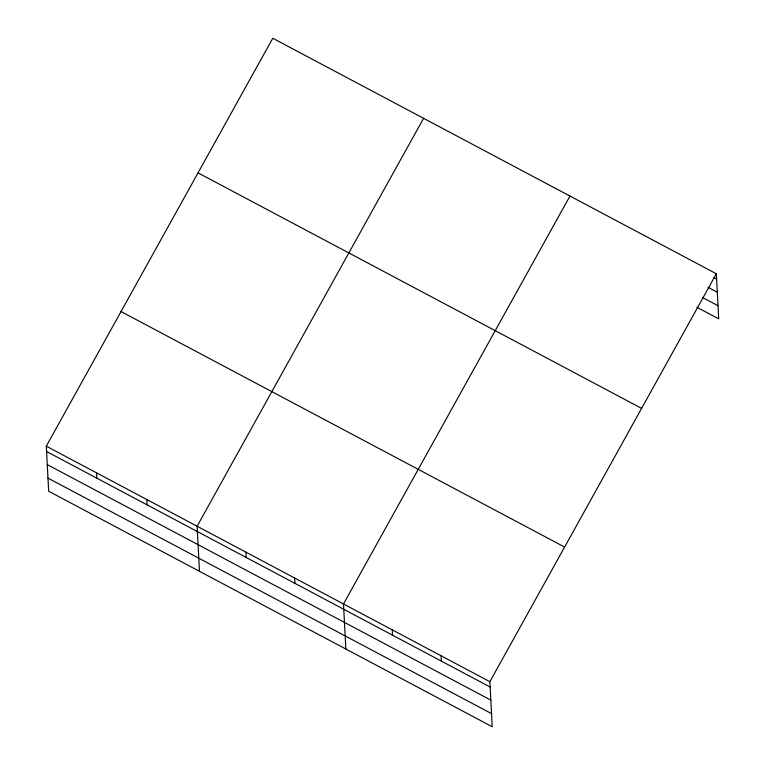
<?xml version="1.0" encoding="UTF-8"?>
<svg xmlns="http://www.w3.org/2000/svg" width="765" height="765" viewBox="0 0 765 765"><rect width="100%" height="100%" fill="white"/><g stroke="black" fill="none" stroke-linecap="round" stroke-linejoin="round"><path stroke-width="1.15" d="M716.336 273.765L489.868 681.682L492.23 726.75L48.664 491.235L46.302 446.167L272.77 38.25L716.336 273.765L718.698 318.833L696.896 307.262M423.58 118.326L197.112 526.244L199.474 571.312M569.963 196.05L343.495 603.968L345.857 649.026M713.506 277.446L716.614 279.101M707.96 287.248L717.302 292.211M702.442 297.451L718.01 305.723M198.03 172.861L641.606 408.386M121.033 311.556L564.608 547.071M46.302 446.167L489.868 681.682M46.579 451.493L490.145 687.018M47.267 464.613L490.834 700.128M47.975 478.115L491.541 713.64M441.08 655.777L441.357 661.113M392.282 629.872L392.56 635.199M294.697 578.053L294.974 583.389M245.909 552.148L246.187 557.484M146.842 499.555L147.119 504.881M96.572 472.856L96.849 478.192"/></g></svg>
